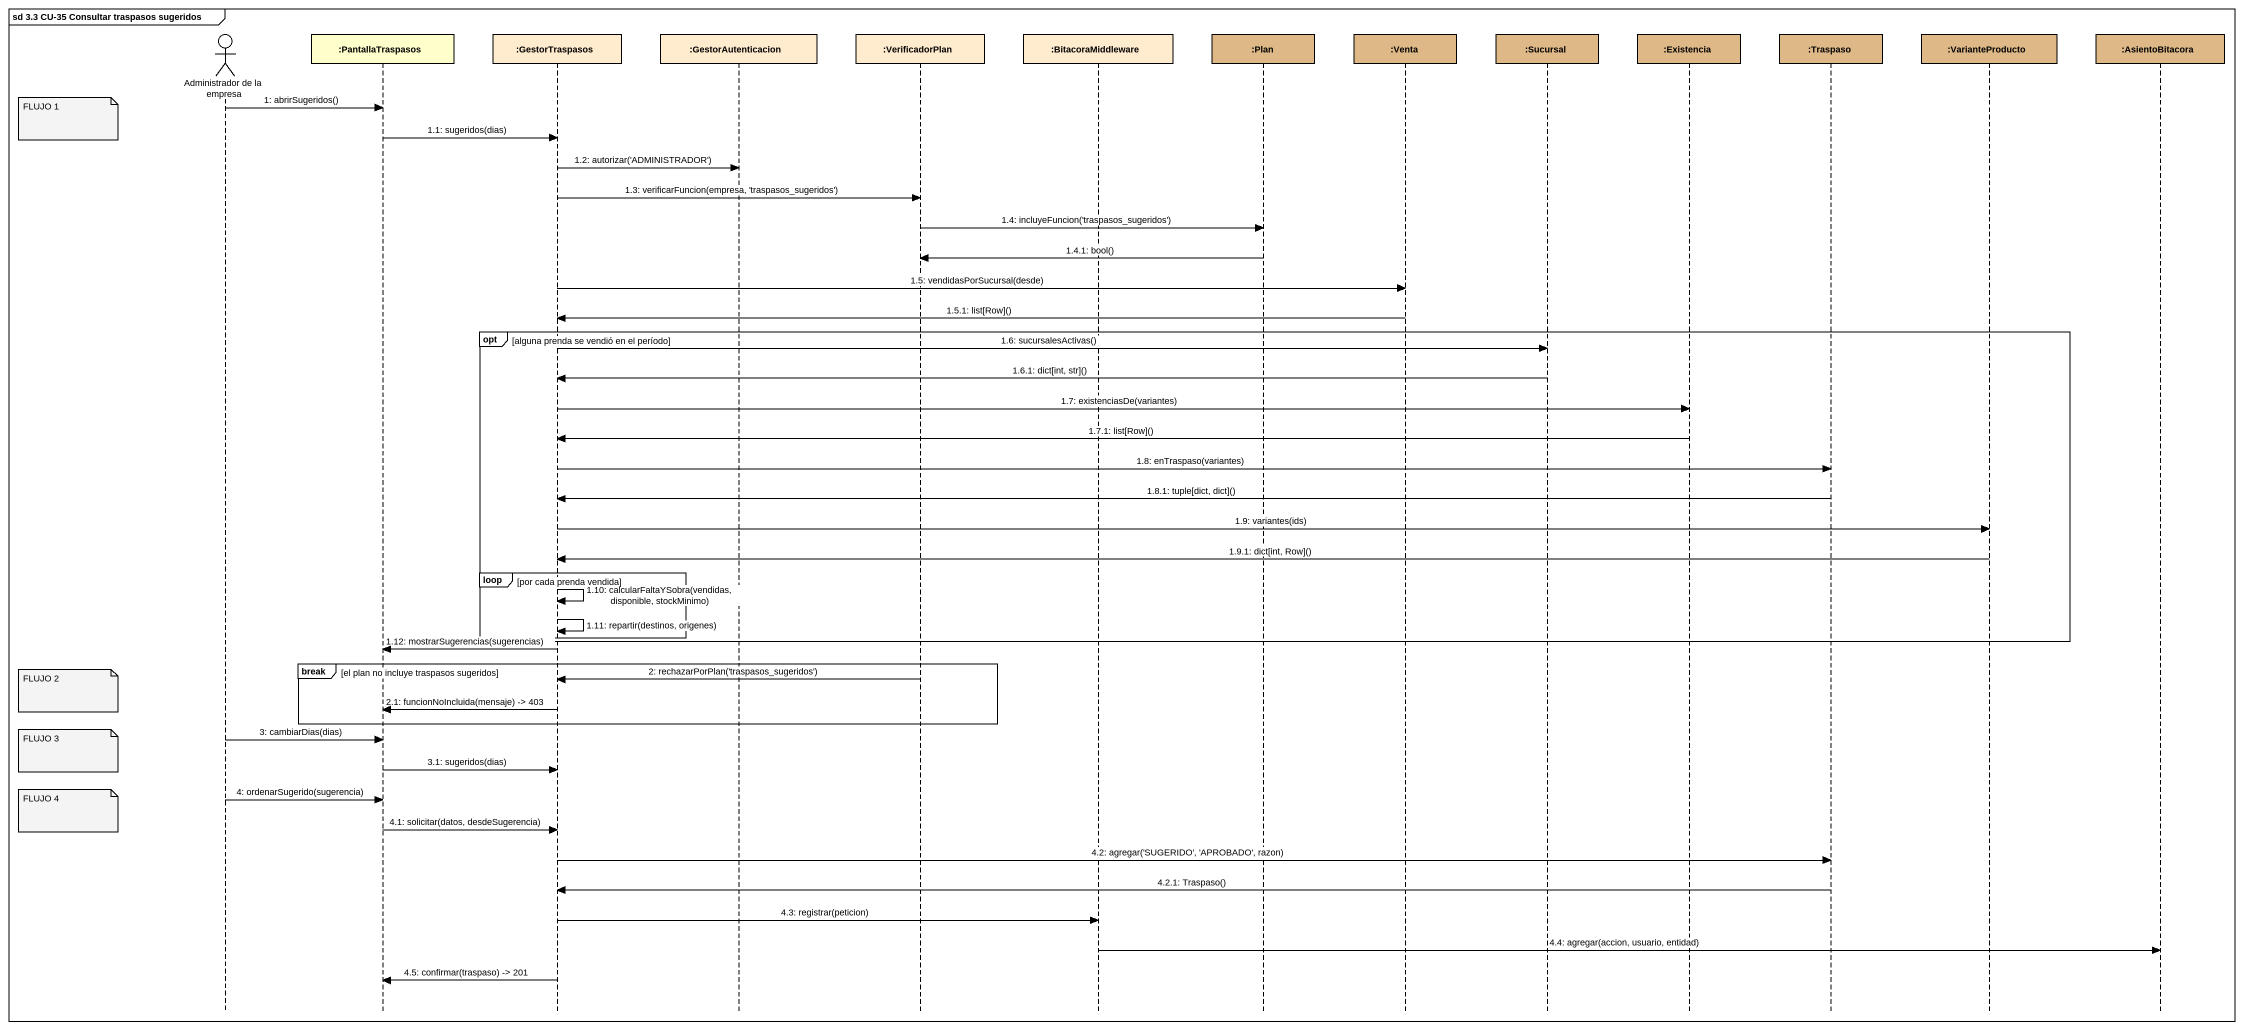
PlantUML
@startuml
mainframe sd 3.3 CU-35 Consultar traspasos sugeridos
hide footbox
actor "Administrador de la empresa" as Administrador_de_la_empresa
participant ":PantallaTraspasos" as PantallaTraspasos
participant ":GestorTraspasos" as GestorTraspasos #FFEBCD
participant ":GestorAutenticacion" as GestorAutenticacion #FFEBCD
participant ":VerificadorPlan" as VerificadorPlan #FFEBCD
participant ":BitacoraMiddleware" as BitacoraMiddleware #FFEBCD
participant ":Plan" as Plan #DEB887
participant ":Venta" as Venta #DEB887
participant ":Sucursal" as Sucursal #DEB887
participant ":Existencia" as Existencia #DEB887
participant ":Traspaso" as Traspaso #DEB887
participant ":VarianteProducto" as VarianteProducto #DEB887
participant ":AsientoBitacora" as AsientoBitacora #DEB887

Administrador_de_la_empresa -> PantallaTraspasos : 1: abrirSugeridos()
note left of Administrador_de_la_empresa : FLUJO 1
PantallaTraspasos -> GestorTraspasos : 1.1: sugeridos(dias)
GestorTraspasos -> GestorAutenticacion : 1.2: autorizar('ADMINISTRADOR')
GestorTraspasos -> VerificadorPlan : 1.3: verificarFuncion(empresa, 'traspasos_sugeridos')
VerificadorPlan -> Plan : 1.4: incluyeFuncion('traspasos_sugeridos')
Plan -> VerificadorPlan : 1.4.1: bool()
GestorTraspasos -> Venta : 1.5: vendidasPorSucursal(desde)
Venta -> GestorTraspasos : 1.5.1: list[Row]()
opt alguna prenda se vendió en el período
  GestorTraspasos -> Sucursal : 1.6: sucursalesActivas()
  Sucursal -> GestorTraspasos : 1.6.1: dict[int, str]()
  GestorTraspasos -> Existencia : 1.7: existenciasDe(variantes)
  Existencia -> GestorTraspasos : 1.7.1: list[Row]()
  GestorTraspasos -> Traspaso : 1.8: enTraspaso(variantes)
  Traspaso -> GestorTraspasos : 1.8.1: tuple[dict, dict]()
  GestorTraspasos -> VarianteProducto : 1.9: variantes(ids)
  VarianteProducto -> GestorTraspasos : 1.9.1: dict[int, Row]()
  loop por cada prenda vendida
    GestorTraspasos -> GestorTraspasos : 1.10: calcularFaltaYSobra(vendidas, disponible, stockMinimo)
    GestorTraspasos -> GestorTraspasos : 1.11: repartir(destinos, origenes)
  end
end
GestorTraspasos -> PantallaTraspasos : 1.12: mostrarSugerencias(sugerencias)
break el plan no incluye traspasos sugeridos
  VerificadorPlan -> GestorTraspasos : 2: rechazarPorPlan('traspasos_sugeridos')
  note left of Administrador_de_la_empresa : FLUJO 2
  GestorTraspasos -> PantallaTraspasos : 2.1: funcionNoIncluida(mensaje) -> 403
end
Administrador_de_la_empresa -> PantallaTraspasos : 3: cambiarDias(dias)
note left of Administrador_de_la_empresa : FLUJO 3
PantallaTraspasos -> GestorTraspasos : 3.1: sugeridos(dias)
Administrador_de_la_empresa -> PantallaTraspasos : 4: ordenarSugerido(sugerencia)
note left of Administrador_de_la_empresa : FLUJO 4
PantallaTraspasos -> GestorTraspasos : 4.1: solicitar(datos, desdeSugerencia)
GestorTraspasos -> Traspaso : 4.2: agregar('SUGERIDO', 'APROBADO', razon)
Traspaso -> GestorTraspasos : 4.2.1: Traspaso()
GestorTraspasos -> BitacoraMiddleware : 4.3: registrar(peticion)
BitacoraMiddleware -> AsientoBitacora : 4.4: agregar(accion, usuario, entidad)
GestorTraspasos -> PantallaTraspasos : 4.5: confirmar(traspaso) -> 201
@enduml
